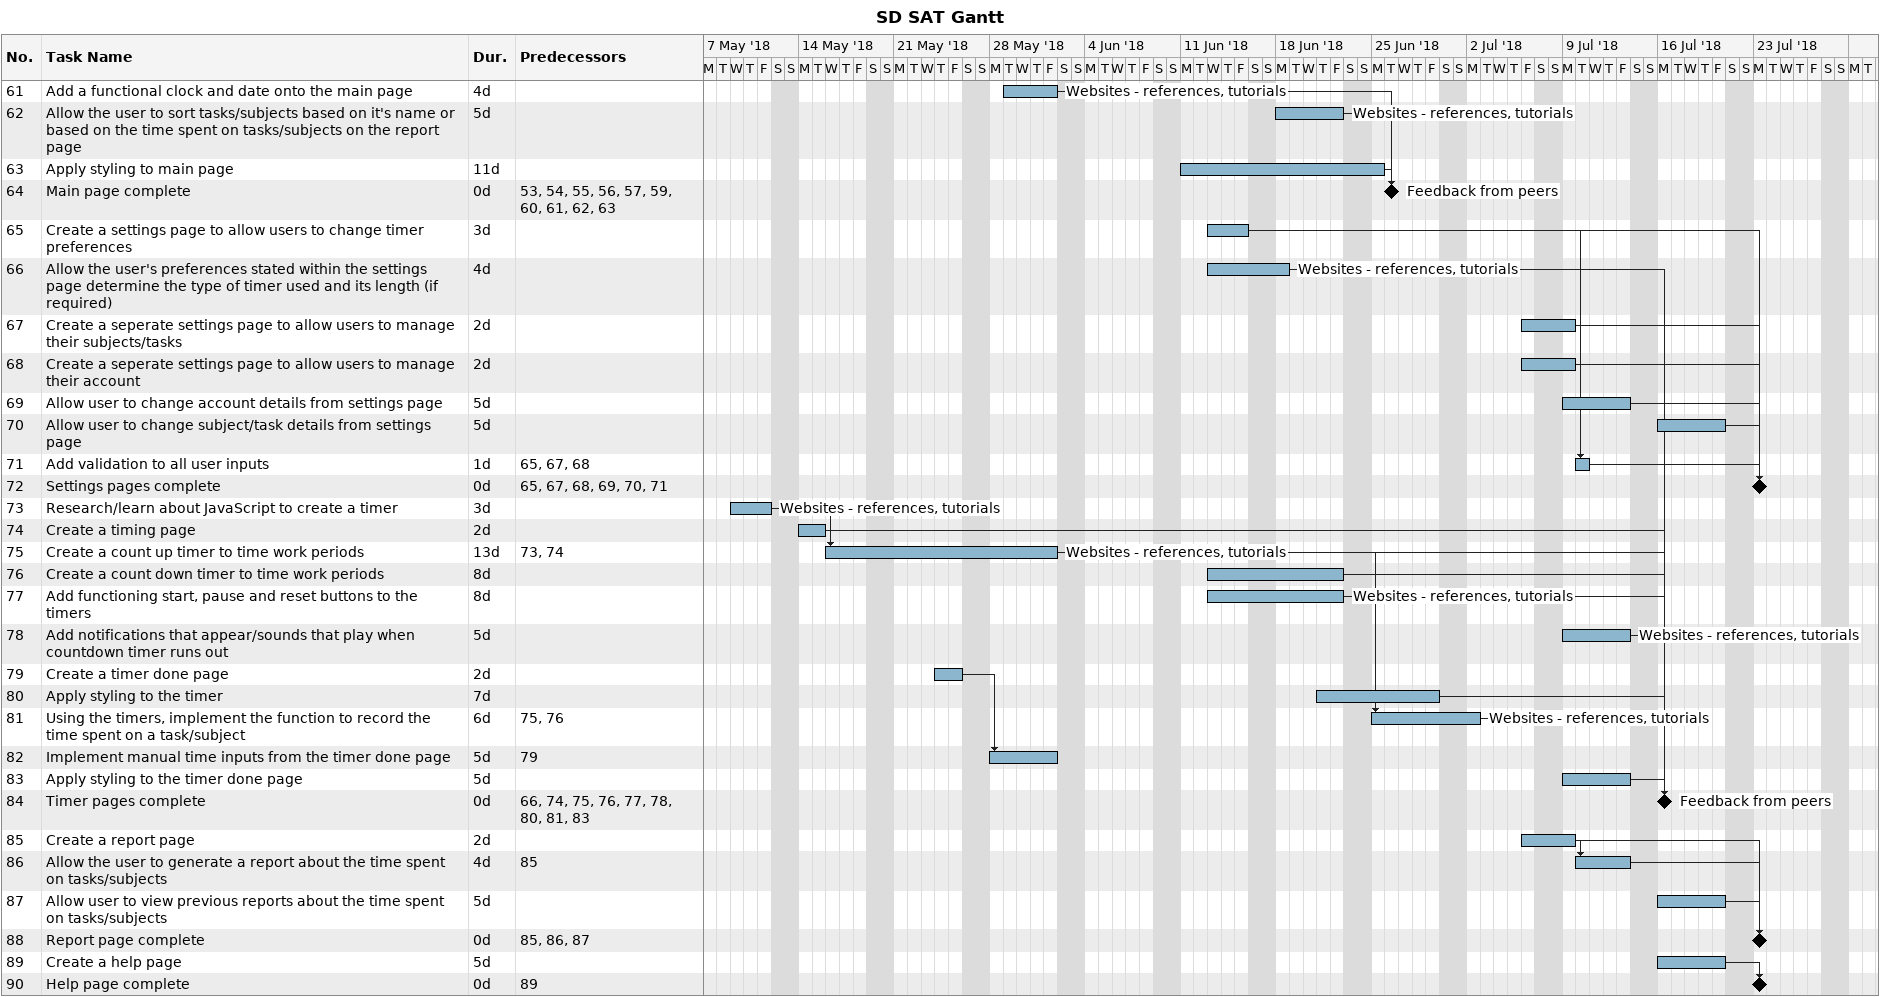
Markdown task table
SD SAT Gantt

| ID | Task | Duration | Start | Finish | Predecessors | Resources |
|---|---|---|---|---|---|---|
| 61 | Add a functional clock and date onto the main page | 4d | 2018-05-29 | 2018-06-01 |  | Websites - references, tutorials |
| 62 | Allow the user to sort tasks/subjects based on it's name or based on the time spent on tasks/subjects on the report page | 5d | 2018-06-18 | 2018-06-22 |  | Websites - references, tutorials |
| 63 | Apply styling to main page | 11d | 2018-06-11 | 2018-06-25 |  |  |
| 64 | Main page complete | 0d | 2018-06-26 | 2018-06-26 | 53, 54, 55, 56, 57, 59, 60, 61, 62, 63 | Feedback from peers |
| 65 | Create a settings page to allow users to change timer preferences | 3d | 2018-06-13 | 2018-06-15 |  |  |
| 66 | Allow the user's preferences stated within the settings page determine the type of timer used and its length (if required) | 4d | 2018-06-13 | 2018-06-18 |  | Websites - references, tutorials |
| 67 | Create a seperate settings page to allow users to manage their subjects/tasks | 2d | 2018-07-06 | 2018-07-09 |  |  |
| 68 | Create a seperate settings page to allow users to manage their account | 2d | 2018-07-06 | 2018-07-09 |  |  |
| 69 | Allow user to change account details from settings page | 5d | 2018-07-09 | 2018-07-13 |  |  |
| 70 | Allow user to change subject/task details from settings page | 5d | 2018-07-16 | 2018-07-20 |  |  |
| 71 | Add validation to all user inputs | 1d | 2018-07-10 | 2018-07-10 | 65, 67, 68 |  |
| 72 | Settings pages complete | 0d | 2018-07-23 | 2018-07-23 | 65, 67, 68, 69, 70, 71 |  |
| 73 | Research/learn about JavaScript to create a timer | 3d | 2018-05-09 | 2018-05-11 |  | Websites - references, tutorials |
| 74 | Create a timing page | 2d | 2018-05-14 | 2018-05-15 |  |  |
| 75 | Create a count up timer to time work periods | 13d | 2018-05-16 | 2018-06-01 | 73, 74 | Websites - references, tutorials |
| 76 | Create a count down timer to time work periods | 8d | 2018-06-13 | 2018-06-22 |  |  |
| 77 | Add functioning start, pause and reset buttons to the timers | 8d | 2018-06-13 | 2018-06-22 |  | Websites - references, tutorials |
| 78 | Add notifications that appear/sounds that play when countdown timer runs out | 5d | 2018-07-09 | 2018-07-13 |  | Websites - references, tutorials |
| 79 | Create a timer done page | 2d | 2018-05-24 | 2018-05-25 |  |  |
| 80 | Apply styling to the timer | 7d | 2018-06-21 | 2018-06-29 |  |  |
| 81 | Using the timers, implement the function to record the time spent on a task/subject | 6d | 2018-06-25 | 2018-07-02 | 75, 76 | Websites - references, tutorials |
| 82 | Implement manual time inputs from the timer done page | 5d | 2018-05-28 | 2018-06-01 | 79 |  |
| 83 | Apply styling to the timer done page | 5d | 2018-07-09 | 2018-07-13 |  |  |
| 84 | Timer pages complete | 0d | 2018-07-16 | 2018-07-16 | 66, 74, 75, 76, 77, 78, 80, 81, 83 | Feedback from peers |
| 85 | Create a report page | 2d | 2018-07-06 | 2018-07-09 |  |  |
| 86 | Allow the user to generate a report about the time spent on tasks/subjects | 4d | 2018-07-10 | 2018-07-13 | 85 |  |
| 87 | Allow user to view previous reports about the time spent on tasks/subjects | 5d | 2018-07-16 | 2018-07-20 |  |  |
| 88 | Report page complete | 0d | 2018-07-23 | 2018-07-23 | 85, 86, 87 |  |
| 89 | Create a help page | 5d | 2018-07-16 | 2018-07-20 |  |  |
| 90 | Help page complete | 0d | 2018-07-23 | 2018-07-23 | 89 |  |
